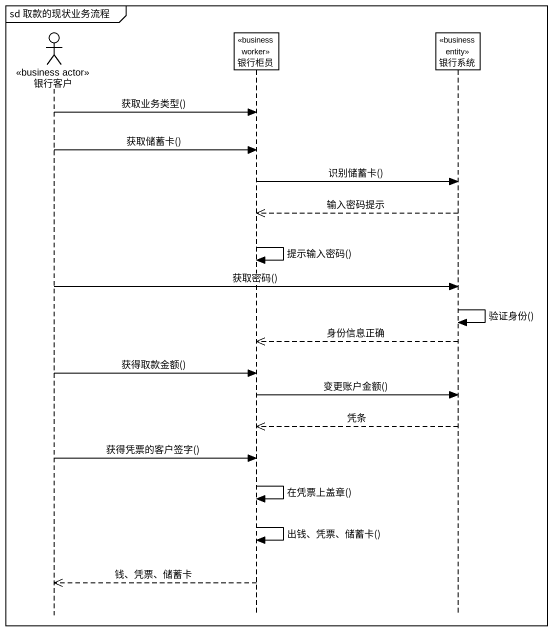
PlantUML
@startuml
mainframe sd 取款的现状业务流程
hide footbox
actor 银行客户 <<business actor>>
participant 银行柜员 <<business worker>>
participant 银行系统 <<business entity>>

银行客户 -> 银行柜员 : 获取业务类型()
银行客户 -> 银行柜员 : 获取储蓄卡()
银行柜员 -> 银行系统 : 识别储蓄卡()
银行系统 -->> 银行柜员 : 输入密码提示
银行柜员 -> 银行柜员 : 提示输入密码()
银行客户 -> 银行系统 : 获取密码()
银行系统 -> 银行系统 : 验证身份()
银行系统 -->> 银行柜员 : 身份信息正确
银行客户 -> 银行柜员 : 获得取款金额()
银行柜员 -> 银行系统 : 变更账户金额()
银行系统 -->> 银行柜员 : 凭条
银行客户 -> 银行柜员 : 获得凭票的客户签字()
银行柜员 -> 银行柜员 : 在凭票上盖章()
银行柜员 -> 银行柜员 : 出钱、凭票、储蓄卡()
银行柜员 -->> 银行客户 : 钱、凭票、储蓄卡
@enduml
